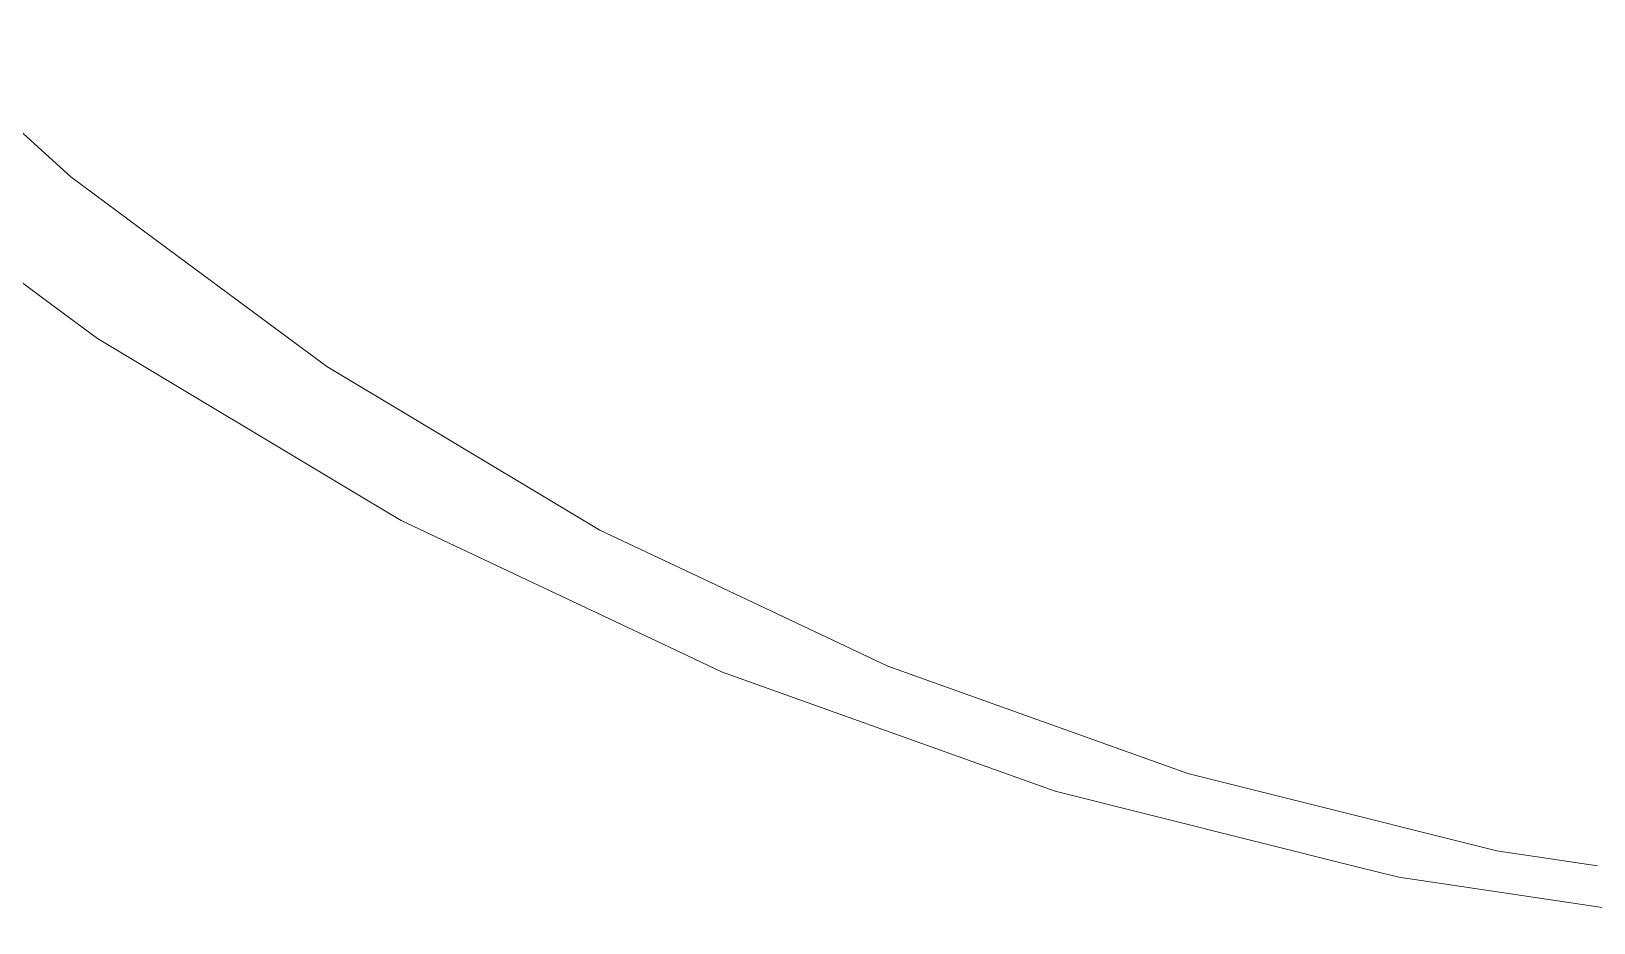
# Model space of a CAD drawing. Header units: centimetres. Extents: x -214 to 137, y -175 to 4.
# Drawn here: x -1.817 to 1.123, y -118.249 to -116.571 of the extents above; entities that cross this region are included whole.
import ezdxf

# ---------------------------------------------------------------- set-up
doc = ezdxf.new("R2010")
doc.units = ezdxf.units.CM
doc.header["$MEASUREMENT"] = 0
doc.layers.add('layer 1', color=7, linetype='Continuous')

msp = doc.modelspace()

# ---------------------------------------------------------------- linework, layer by layer
at = {"layer": 'layer 1', "color": 5, "lineweight": 9}
for points in [[(-2.04479, -116.57126), (-2.04479, -116.57126), (-1.74266, -116.84508), (-1.74266, -116.84508)], [(-2.04479, -116.57126), (-2.04479, -116.57126), (-1.74266, -116.84508), (-1.74266, -116.84508)], [(-2.04479, -116.57126), (-2.04479, -116.57126), (-1.74266, -116.84508), (-1.74266, -116.84508)], [(-2.04479, -116.57126), (-2.04479, -116.57126), (-1.74266, -116.84508), (-1.74266, -116.84508)], [(-2.04479, -116.57126), (-2.04479, -116.57126), (-1.74266, -116.84508), (-1.74266, -116.84508)], [(-2.04479, -116.57126), (-2.04479, -116.57126), (-1.74266, -116.84508), (-1.74266, -116.84508)], [(-2.04479, -116.57126), (-2.04479, -116.57126), (-1.74266, -116.84508), (-1.74266, -116.84508)], [(-2.04479, -116.57126), (-2.04479, -116.57126), (-1.74266, -116.84508), (-1.74266, -116.84508)], [(-2.04479, -116.57126), (-2.04479, -116.57126), (-1.74266, -116.84508), (-1.74266, -116.84508)], [(-2.04479, -116.57126), (-2.04479, -116.57126), (-1.74266, -116.84508), (-1.74266, -116.84508)], [(-2.04479, -116.57126), (-2.04479, -116.57126), (-1.74266, -116.84508), (-1.74266, -116.84508)], [(-2.04479, -116.57126), (-2.04479, -116.57126), (-1.74266, -116.84508), (-1.74266, -116.84508)], [(-2.04479, -116.57126), (-2.04479, -116.57126), (-1.74266, -116.84508), (-1.74266, -116.84508)], [(-2.04479, -116.57126), (-2.04479, -116.57126), (-1.74266, -116.84508), (-1.74266, -116.84508)], [(-2.04479, -116.57126), (-2.04479, -116.57126), (-1.74266, -116.84508), (-1.74266, -116.84508)], [(-2.04479, -116.57126), (-2.04479, -116.57126), (-1.74266, -116.84508), (-1.74266, -116.84508)], [(-2.04479, -116.57126), (-2.04479, -116.57126), (-1.74266, -116.84508), (-1.74266, -116.84508)], [(-2.04479, -116.57126), (-2.04479, -116.57126), (-1.74266, -116.84508), (-1.74266, -116.84508)], [(-2.04479, -116.57126), (-2.04479, -116.57126), (-1.74266, -116.84508), (-1.74266, -116.84508)], [(-2.04479, -116.57126), (-2.04479, -116.57126), (-1.74266, -116.84508), (-1.74266, -116.84508)], [(-2.04479, -116.57126), (-2.04479, -116.57126), (-1.74266, -116.84508), (-1.74266, -116.84508)], [(-2.04479, -116.57126), (-2.04479, -116.57126), (-1.74266, -116.84508), (-1.74266, -116.84508)], [(-2.04479, -116.57126), (-2.04479, -116.57126), (-1.74266, -116.84508), (-1.74266, -116.84508)], [(-2.04479, -116.57126), (-2.04479, -116.57126), (-1.74266, -116.84508), (-1.74266, -116.84508)], [(-2.04479, -116.57126), (-2.04479, -116.57126), (-1.74266, -116.84508), (-1.74266, -116.84508)], [(-1.75973, -117.09975), (-1.75973, -117.09975), (-2.22813, -116.75236), (-2.22813, -116.75236)], [(-1.75973, -117.09975), (-1.75973, -117.09975), (-2.22813, -116.75236), (-2.22813, -116.75236)], [(-1.75973, -117.09975), (-1.75973, -117.09975), (-2.22813, -116.75236), (-2.22813, -116.75236)], [(-1.75973, -117.09975), (-1.75973, -117.09975), (-2.22813, -116.75236), (-2.22813, -116.75236)], [(-1.75973, -117.09975), (-1.75973, -117.09975), (-2.22813, -116.75236), (-2.22813, -116.75236)], [(-1.74266, -116.84508), (-1.74266, -116.84508), (-1.58874, -116.95924), (-1.58874, -116.95924)], [(-1.74266, -116.84508), (-1.74266, -116.84508), (-1.58874, -116.95924), (-1.58874, -116.95924)], [(-1.74266, -116.84508), (-1.74266, -116.84508), (-1.58874, -116.95924), (-1.58874, -116.95924)], [(-1.74266, -116.84508), (-1.74266, -116.84508), (-1.58874, -116.95924), (-1.58874, -116.95924)], [(-1.74266, -116.84508), (-1.74266, -116.84508), (-1.58874, -116.95924), (-1.58874, -116.95924)], [(-1.74266, -116.84508), (-1.74266, -116.84508), (-1.58874, -116.95924), (-1.58874, -116.95924)], [(-1.74266, -116.84508), (-1.74266, -116.84508), (-1.58874, -116.95924), (-1.58874, -116.95924)], [(-1.74266, -116.84508), (-1.74266, -116.84508), (-1.58874, -116.95924), (-1.58874, -116.95924)], [(-1.74266, -116.84508), (-1.74266, -116.84508), (-1.58874, -116.95924), (-1.58874, -116.95924)], [(-1.74266, -116.84508), (-1.74266, -116.84508), (-1.58874, -116.95924), (-1.58874, -116.95924)], [(-1.74266, -116.84508), (-1.74266, -116.84508), (-1.58874, -116.95924), (-1.58874, -116.95924)], [(-1.74266, -116.84508), (-1.74266, -116.84508), (-1.58874, -116.95924), (-1.58874, -116.95924)], [(-1.74266, -116.84508), (-1.74266, -116.84508), (-1.58874, -116.95924), (-1.58874, -116.95924)], [(-1.74266, -116.84508), (-1.74266, -116.84508), (-1.58874, -116.95924), (-1.58874, -116.95924)], [(-1.74266, -116.84508), (-1.74266, -116.84508), (-1.58874, -116.95924), (-1.58874, -116.95924)], [(-1.74266, -116.84508), (-1.74266, -116.84508), (-1.58874, -116.95924), (-1.58874, -116.95924)], [(-1.74266, -116.84508), (-1.74266, -116.84508), (-1.58874, -116.95924), (-1.58874, -116.95924)], [(-1.74266, -116.84508), (-1.74266, -116.84508), (-1.58874, -116.95924), (-1.58874, -116.95924)], [(-1.74266, -116.84508), (-1.74266, -116.84508), (-1.58874, -116.95924), (-1.58874, -116.95924)], [(-1.74266, -116.84508), (-1.74266, -116.84508), (-1.58874, -116.95924), (-1.58874, -116.95924)], [(-1.74266, -116.84508), (-1.74266, -116.84508), (-1.58874, -116.95924), (-1.58874, -116.95924)], [(-1.74266, -116.84508), (-1.74266, -116.84508), (-1.58874, -116.95924), (-1.58874, -116.95924)], [(-1.74266, -116.84508), (-1.74266, -116.84508), (-1.58874, -116.95924), (-1.58874, -116.95924)], [(-1.74266, -116.84508), (-1.74266, -116.84508), (-1.58874, -116.95924), (-1.58874, -116.95924)], [(-1.74266, -116.84508), (-1.74266, -116.84508), (-1.58874, -116.95924), (-1.58874, -116.95924)], [(-1.58874, -116.95924), (-1.58874, -116.95924), (-1.26123, -117.20214), (-1.26123, -117.20214)], [(-1.58874, -116.95924), (-1.58874, -116.95924), (-1.26123, -117.20214), (-1.26123, -117.20214)], [(-1.58874, -116.95924), (-1.58874, -116.95924), (-1.26123, -117.20214), (-1.26123, -117.20214)], [(-1.58874, -116.95924), (-1.58874, -116.95924), (-1.26123, -117.20214), (-1.26123, -117.20214)], [(-1.58874, -116.95924), (-1.58874, -116.95924), (-1.26123, -117.20214), (-1.26123, -117.20214)], [(-1.58874, -116.95924), (-1.58874, -116.95924), (-1.26123, -117.20214), (-1.26123, -117.20214)], [(-1.58874, -116.95924), (-1.58874, -116.95924), (-1.26123, -117.20214), (-1.26123, -117.20214)], [(-1.58874, -116.95924), (-1.58874, -116.95924), (-1.26123, -117.20214), (-1.26123, -117.20214)], [(-1.58874, -116.95924), (-1.58874, -116.95924), (-1.26123, -117.20214), (-1.26123, -117.20214)], [(-1.58874, -116.95924), (-1.58874, -116.95924), (-1.26123, -117.20214), (-1.26123, -117.20214)], [(-1.58874, -116.95924), (-1.58874, -116.95924), (-1.26123, -117.20214), (-1.26123, -117.20214)], [(-1.58874, -116.95924), (-1.58874, -116.95924), (-1.26123, -117.20214), (-1.26123, -117.20214)], [(-1.58874, -116.95924), (-1.58874, -116.95924), (-1.26123, -117.20214), (-1.26123, -117.20214)], [(-1.58874, -116.95924), (-1.58874, -116.95924), (-1.26123, -117.20214), (-1.26123, -117.20214)], [(-1.58874, -116.95924), (-1.58874, -116.95924), (-1.26123, -117.20214), (-1.26123, -117.20214)], [(-1.58874, -116.95924), (-1.58874, -116.95924), (-1.26123, -117.20214), (-1.26123, -117.20214)], [(-1.58874, -116.95924), (-1.58874, -116.95924), (-1.26123, -117.20214), (-1.26123, -117.20214)], [(-1.58874, -116.95924), (-1.58874, -116.95924), (-1.26123, -117.20214), (-1.26123, -117.20214)], [(-1.58874, -116.95924), (-1.58874, -116.95924), (-1.26123, -117.20214), (-1.26123, -117.20214)], [(-1.58874, -116.95924), (-1.58874, -116.95924), (-1.26123, -117.20214), (-1.26123, -117.20214)], [(-1.58874, -116.95924), (-1.58874, -116.95924), (-1.26123, -117.20214), (-1.26123, -117.20214)], [(-1.58874, -116.95924), (-1.58874, -116.95924), (-1.26123, -117.20214), (-1.26123, -117.20214)], [(-1.58874, -116.95924), (-1.58874, -116.95924), (-1.26123, -117.20214), (-1.26123, -117.20214)], [(-1.58874, -116.95924), (-1.58874, -116.95924), (-1.26123, -117.20214), (-1.26123, -117.20214)], [(-1.58874, -116.95924), (-1.58874, -116.95924), (-1.26123, -117.20214), (-1.26123, -117.20214)], [(-1.6927, -117.14946), (-1.6927, -117.14946), (-1.75973, -117.09975), (-1.75973, -117.09975)], [(-1.6927, -117.14946), (-1.6927, -117.14946), (-1.75973, -117.09975), (-1.75973, -117.09975)], [(-1.6927, -117.14946), (-1.6927, -117.14946), (-1.75973, -117.09975), (-1.75973, -117.09975)], [(-1.6927, -117.14946), (-1.6927, -117.14946), (-1.75973, -117.09975), (-1.75973, -117.09975)], [(-1.6927, -117.14946), (-1.6927, -117.14946), (-1.75973, -117.09975), (-1.75973, -117.09975)], [(-1.19251, -117.44927), (-1.19251, -117.44927), (-1.6927, -117.14946), (-1.6927, -117.14946)], [(-1.19251, -117.44927), (-1.19251, -117.44927), (-1.6927, -117.14946), (-1.6927, -117.14946)], [(-1.19251, -117.44927), (-1.19251, -117.44927), (-1.6927, -117.14946), (-1.6927, -117.14946)], [(-1.19251, -117.44927), (-1.19251, -117.44927), (-1.6927, -117.14946), (-1.6927, -117.14946)], [(-1.19251, -117.44927), (-1.19251, -117.44927), (-1.6927, -117.14946), (-1.6927, -117.14946)], [(-1.26123, -117.20214), (-1.26123, -117.20214), (-1.09686, -117.30066), (-1.09686, -117.30066)], [(-1.26123, -117.20214), (-1.26123, -117.20214), (-1.09686, -117.30066), (-1.09686, -117.30066)], [(-1.26123, -117.20214), (-1.26123, -117.20214), (-1.09686, -117.30066), (-1.09686, -117.30066)], [(-1.26123, -117.20214), (-1.26123, -117.20214), (-1.09686, -117.30066), (-1.09686, -117.30066)], [(-1.26123, -117.20214), (-1.26123, -117.20214), (-1.09686, -117.30066), (-1.09686, -117.30066)], [(-1.26123, -117.20214), (-1.26123, -117.20214), (-1.09686, -117.30066), (-1.09686, -117.30066)], [(-1.26123, -117.20214), (-1.26123, -117.20214), (-1.09686, -117.30066), (-1.09686, -117.30066)], [(-1.26123, -117.20214), (-1.26123, -117.20214), (-1.09686, -117.30066), (-1.09686, -117.30066)], [(-1.26123, -117.20214), (-1.26123, -117.20214), (-1.09686, -117.30066), (-1.09686, -117.30066)], [(-1.26123, -117.20214), (-1.26123, -117.20214), (-1.09686, -117.30066), (-1.09686, -117.30066)], [(-1.26123, -117.20214), (-1.26123, -117.20214), (-1.09686, -117.30066), (-1.09686, -117.30066)], [(-1.26123, -117.20214), (-1.26123, -117.20214), (-1.09686, -117.30066), (-1.09686, -117.30066)], [(-1.26123, -117.20214), (-1.26123, -117.20214), (-1.09686, -117.30066), (-1.09686, -117.30066)], [(-1.26123, -117.20214), (-1.26123, -117.20214), (-1.09686, -117.30066), (-1.09686, -117.30066)], [(-1.26123, -117.20214), (-1.26123, -117.20214), (-1.09686, -117.30066), (-1.09686, -117.30066)], [(-1.26123, -117.20214), (-1.26123, -117.20214), (-1.09686, -117.30066), (-1.09686, -117.30066)], [(-1.26123, -117.20214), (-1.26123, -117.20214), (-1.09686, -117.30066), (-1.09686, -117.30066)], [(-1.26123, -117.20214), (-1.26123, -117.20214), (-1.09686, -117.30066), (-1.09686, -117.30066)], [(-1.26123, -117.20214), (-1.26123, -117.20214), (-1.09686, -117.30066), (-1.09686, -117.30066)], [(-1.26123, -117.20214), (-1.26123, -117.20214), (-1.09686, -117.30066), (-1.09686, -117.30066)], [(-1.26123, -117.20214), (-1.26123, -117.20214), (-1.09686, -117.30066), (-1.09686, -117.30066)], [(-1.26123, -117.20214), (-1.26123, -117.20214), (-1.09686, -117.30066), (-1.09686, -117.30066)], [(-1.26123, -117.20214), (-1.26123, -117.20214), (-1.09686, -117.30066), (-1.09686, -117.30066)], [(-1.26123, -117.20214), (-1.26123, -117.20214), (-1.09686, -117.30066), (-1.09686, -117.30066)], [(-1.26123, -117.20214), (-1.26123, -117.20214), (-1.09686, -117.30066), (-1.09686, -117.30066)], [(-1.09686, -117.30066), (-1.09686, -117.30066), (-0.74712, -117.51028), (-0.74712, -117.51028)], [(-1.09686, -117.30066), (-1.09686, -117.30066), (-0.74712, -117.51028), (-0.74712, -117.51028)], [(-1.09686, -117.30066), (-1.09686, -117.30066), (-0.74712, -117.51028), (-0.74712, -117.51028)], [(-1.09686, -117.30066), (-1.09686, -117.30066), (-0.74712, -117.51028), (-0.74712, -117.51028)], [(-1.09686, -117.30066), (-1.09686, -117.30066), (-0.74712, -117.51028), (-0.74712, -117.51028)], [(-1.09686, -117.30066), (-1.09686, -117.30066), (-0.74712, -117.51028), (-0.74712, -117.51028)], [(-1.09686, -117.30066), (-1.09686, -117.30066), (-0.74712, -117.51028), (-0.74712, -117.51028)], [(-1.09686, -117.30066), (-1.09686, -117.30066), (-0.74712, -117.51028), (-0.74712, -117.51028)], [(-1.09686, -117.30066), (-1.09686, -117.30066), (-0.74712, -117.51028), (-0.74712, -117.51028)], [(-1.09686, -117.30066), (-1.09686, -117.30066), (-0.74712, -117.51028), (-0.74712, -117.51028)], [(-1.09686, -117.30066), (-1.09686, -117.30066), (-0.74712, -117.51028), (-0.74712, -117.51028)], [(-1.09686, -117.30066), (-1.09686, -117.30066), (-0.74712, -117.51028), (-0.74712, -117.51028)], [(-1.09686, -117.30066), (-1.09686, -117.30066), (-0.74712, -117.51028), (-0.74712, -117.51028)], [(-1.09686, -117.30066), (-1.09686, -117.30066), (-0.74712, -117.51028), (-0.74712, -117.51028)], [(-1.09686, -117.30066), (-1.09686, -117.30066), (-0.74712, -117.51028), (-0.74712, -117.51028)], [(-1.09686, -117.30066), (-1.09686, -117.30066), (-0.74712, -117.51028), (-0.74712, -117.51028)], [(-1.09686, -117.30066), (-1.09686, -117.30066), (-0.74712, -117.51028), (-0.74712, -117.51028)], [(-1.09686, -117.30066), (-1.09686, -117.30066), (-0.74712, -117.51028), (-0.74712, -117.51028)], [(-1.09686, -117.30066), (-1.09686, -117.30066), (-0.74712, -117.51028), (-0.74712, -117.51028)], [(-1.09686, -117.30066), (-1.09686, -117.30066), (-0.74712, -117.51028), (-0.74712, -117.51028)], [(-1.09686, -117.30066), (-1.09686, -117.30066), (-0.74712, -117.51028), (-0.74712, -117.51028)], [(-1.09686, -117.30066), (-1.09686, -117.30066), (-0.74712, -117.51028), (-0.74712, -117.51028)], [(-1.09686, -117.30066), (-1.09686, -117.30066), (-0.74712, -117.51028), (-0.74712, -117.51028)], [(-1.09686, -117.30066), (-1.09686, -117.30066), (-0.74712, -117.51028), (-0.74712, -117.51028)], [(-1.09686, -117.30066), (-1.09686, -117.30066), (-0.74712, -117.51028), (-0.74712, -117.51028)], [(-1.12093, -117.49216), (-1.12093, -117.49216), (-1.19251, -117.44927), (-1.19251, -117.44927)], [(-1.12093, -117.49216), (-1.12093, -117.49216), (-1.19251, -117.44927), (-1.19251, -117.44927)], [(-1.12093, -117.49216), (-1.12093, -117.49216), (-1.19251, -117.44927), (-1.19251, -117.44927)], [(-1.12093, -117.49216), (-1.12093, -117.49216), (-1.19251, -117.44927), (-1.19251, -117.44927)], [(-1.12093, -117.49216), (-1.12093, -117.49216), (-1.19251, -117.44927), (-1.19251, -117.44927)], [(-0.59376, -117.7415), (-0.59376, -117.7415), (-1.12093, -117.49216), (-1.12093, -117.49216)], [(-0.59376, -117.7415), (-0.59376, -117.7415), (-1.12093, -117.49216), (-1.12093, -117.49216)], [(-0.59376, -117.7415), (-0.59376, -117.7415), (-1.12093, -117.49216), (-1.12093, -117.49216)], [(-0.59376, -117.7415), (-0.59376, -117.7415), (-1.12093, -117.49216), (-1.12093, -117.49216)], [(-0.59376, -117.7415), (-0.59376, -117.7415), (-1.12093, -117.49216), (-1.12093, -117.49216)], [(-0.74712, -117.51028), (-0.74712, -117.51028), (-0.57388, -117.59221), (-0.57388, -117.59221)], [(-0.74712, -117.51028), (-0.74712, -117.51028), (-0.57388, -117.59221), (-0.57388, -117.59221)], [(-0.74712, -117.51028), (-0.74712, -117.51028), (-0.57388, -117.59221), (-0.57388, -117.59221)], [(-0.74712, -117.51028), (-0.74712, -117.51028), (-0.57388, -117.59221), (-0.57388, -117.59221)], [(-0.74712, -117.51028), (-0.74712, -117.51028), (-0.57388, -117.59221), (-0.57388, -117.59221)], [(-0.74712, -117.51028), (-0.74712, -117.51028), (-0.57388, -117.59221), (-0.57388, -117.59221)], [(-0.74712, -117.51028), (-0.74712, -117.51028), (-0.57388, -117.59221), (-0.57388, -117.59221)], [(-0.74712, -117.51028), (-0.74712, -117.51028), (-0.57388, -117.59221), (-0.57388, -117.59221)], [(-0.74712, -117.51028), (-0.74712, -117.51028), (-0.57388, -117.59221), (-0.57388, -117.59221)], [(-0.74712, -117.51028), (-0.74712, -117.51028), (-0.57388, -117.59221), (-0.57388, -117.59221)], [(-0.74712, -117.51028), (-0.74712, -117.51028), (-0.57388, -117.59221), (-0.57388, -117.59221)], [(-0.74712, -117.51028), (-0.74712, -117.51028), (-0.57388, -117.59221), (-0.57388, -117.59221)], [(-0.74712, -117.51028), (-0.74712, -117.51028), (-0.57388, -117.59221), (-0.57388, -117.59221)], [(-0.74712, -117.51028), (-0.74712, -117.51028), (-0.57388, -117.59221), (-0.57388, -117.59221)], [(-0.74712, -117.51028), (-0.74712, -117.51028), (-0.57388, -117.59221), (-0.57388, -117.59221)], [(-0.74712, -117.51028), (-0.74712, -117.51028), (-0.57388, -117.59221), (-0.57388, -117.59221)], [(-0.74712, -117.51028), (-0.74712, -117.51028), (-0.57388, -117.59221), (-0.57388, -117.59221)], [(-0.74712, -117.51028), (-0.74712, -117.51028), (-0.57388, -117.59221), (-0.57388, -117.59221)], [(-0.74712, -117.51028), (-0.74712, -117.51028), (-0.57388, -117.59221), (-0.57388, -117.59221)], [(-0.74712, -117.51028), (-0.74712, -117.51028), (-0.57388, -117.59221), (-0.57388, -117.59221)], [(-0.74712, -117.51028), (-0.74712, -117.51028), (-0.57388, -117.59221), (-0.57388, -117.59221)], [(-0.74712, -117.51028), (-0.74712, -117.51028), (-0.57388, -117.59221), (-0.57388, -117.59221)], [(-0.74712, -117.51028), (-0.74712, -117.51028), (-0.57388, -117.59221), (-0.57388, -117.59221)], [(-0.74712, -117.51028), (-0.74712, -117.51028), (-0.57388, -117.59221), (-0.57388, -117.59221)], [(-0.74712, -117.51028), (-0.74712, -117.51028), (-0.57388, -117.59221), (-0.57388, -117.59221)], [(-0.57388, -117.59221), (-0.57388, -117.59221), (-0.20529, -117.76655), (-0.20529, -117.76655)], [(-0.57388, -117.59221), (-0.57388, -117.59221), (-0.20529, -117.76655), (-0.20529, -117.76655)], [(-0.57388, -117.59221), (-0.57388, -117.59221), (-0.20529, -117.76655), (-0.20529, -117.76655)], [(-0.57388, -117.59221), (-0.57388, -117.59221), (-0.20529, -117.76655), (-0.20529, -117.76655)], [(-0.57388, -117.59221), (-0.57388, -117.59221), (-0.20529, -117.76655), (-0.20529, -117.76655)], [(-0.57388, -117.59221), (-0.57388, -117.59221), (-0.20529, -117.76655), (-0.20529, -117.76655)], [(-0.57388, -117.59221), (-0.57388, -117.59221), (-0.20529, -117.76655), (-0.20529, -117.76655)], [(-0.57388, -117.59221), (-0.57388, -117.59221), (-0.20529, -117.76655), (-0.20529, -117.76655)], [(-0.57388, -117.59221), (-0.57388, -117.59221), (-0.20529, -117.76655), (-0.20529, -117.76655)], [(-0.57388, -117.59221), (-0.57388, -117.59221), (-0.20529, -117.76655), (-0.20529, -117.76655)], [(-0.57388, -117.59221), (-0.57388, -117.59221), (-0.20529, -117.76655), (-0.20529, -117.76655)], [(-0.57388, -117.59221), (-0.57388, -117.59221), (-0.20529, -117.76655), (-0.20529, -117.76655)], [(-0.57388, -117.59221), (-0.57388, -117.59221), (-0.20529, -117.76655), (-0.20529, -117.76655)], [(-0.57388, -117.59221), (-0.57388, -117.59221), (-0.20529, -117.76655), (-0.20529, -117.76655)], [(-0.57388, -117.59221), (-0.57388, -117.59221), (-0.20529, -117.76655), (-0.20529, -117.76655)], [(-0.57388, -117.59221), (-0.57388, -117.59221), (-0.20529, -117.76655), (-0.20529, -117.76655)], [(-0.57388, -117.59221), (-0.57388, -117.59221), (-0.20529, -117.76655), (-0.20529, -117.76655)], [(-0.57388, -117.59221), (-0.57388, -117.59221), (-0.20529, -117.76655), (-0.20529, -117.76655)], [(-0.57388, -117.59221), (-0.57388, -117.59221), (-0.20529, -117.76655), (-0.20529, -117.76655)], [(-0.57388, -117.59221), (-0.57388, -117.59221), (-0.20529, -117.76655), (-0.20529, -117.76655)], [(-0.57388, -117.59221), (-0.57388, -117.59221), (-0.20529, -117.76655), (-0.20529, -117.76655)], [(-0.57388, -117.59221), (-0.57388, -117.59221), (-0.20529, -117.76655), (-0.20529, -117.76655)], [(-0.57388, -117.59221), (-0.57388, -117.59221), (-0.20529, -117.76655), (-0.20529, -117.76655)], [(-0.57388, -117.59221), (-0.57388, -117.59221), (-0.20529, -117.76655), (-0.20529, -117.76655)], [(-0.57388, -117.59221), (-0.57388, -117.59221), (-0.20529, -117.76655), (-0.20529, -117.76655)], [(-0.51832, -117.77717), (-0.51832, -117.77717), (-0.59376, -117.7415), (-0.59376, -117.7415)], [(-0.51832, -117.77717), (-0.51832, -117.77717), (-0.59376, -117.7415), (-0.59376, -117.7415)], [(-0.51832, -117.77717), (-0.51832, -117.77717), (-0.59376, -117.7415), (-0.59376, -117.7415)], [(-0.51832, -117.77717), (-0.51832, -117.77717), (-0.59376, -117.7415), (-0.59376, -117.7415)], [(-0.51832, -117.77717), (-0.51832, -117.77717), (-0.59376, -117.7415), (-0.59376, -117.7415)], [(0.03075, -117.97364), (0.03075, -117.97364), (-0.51832, -117.77717), (-0.51832, -117.77717)], [(0.03075, -117.97364), (0.03075, -117.97364), (-0.51832, -117.77717), (-0.51832, -117.77717)], [(0.03075, -117.97364), (0.03075, -117.97364), (-0.51832, -117.77717), (-0.51832, -117.77717)], [(0.03075, -117.97364), (0.03075, -117.97364), (-0.51832, -117.77717), (-0.51832, -117.77717)], [(0.03075, -117.97364), (0.03075, -117.97364), (-0.51832, -117.77717), (-0.51832, -117.77717)], [(-0.20529, -117.76655), (-0.20529, -117.76655), (-0.02485, -117.83111), (-0.02485, -117.83111)], [(-0.20529, -117.76655), (-0.20529, -117.76655), (-0.02485, -117.83111), (-0.02485, -117.83111)], [(-0.20529, -117.76655), (-0.20529, -117.76655), (-0.02485, -117.83111), (-0.02485, -117.83111)], [(-0.20529, -117.76655), (-0.20529, -117.76655), (-0.02485, -117.83111), (-0.02485, -117.83111)], [(-0.20529, -117.76655), (-0.20529, -117.76655), (-0.02485, -117.83111), (-0.02485, -117.83111)], [(-0.20529, -117.76655), (-0.20529, -117.76655), (-0.02485, -117.83111), (-0.02485, -117.83111)], [(-0.20529, -117.76655), (-0.20529, -117.76655), (-0.02485, -117.83111), (-0.02485, -117.83111)], [(-0.20529, -117.76655), (-0.20529, -117.76655), (-0.02485, -117.83111), (-0.02485, -117.83111)], [(-0.20529, -117.76655), (-0.20529, -117.76655), (-0.02485, -117.83111), (-0.02485, -117.83111)], [(-0.20529, -117.76655), (-0.20529, -117.76655), (-0.02485, -117.83111), (-0.02485, -117.83111)], [(-0.20529, -117.76655), (-0.20529, -117.76655), (-0.02485, -117.83111), (-0.02485, -117.83111)], [(-0.20529, -117.76655), (-0.20529, -117.76655), (-0.02485, -117.83111), (-0.02485, -117.83111)], [(-0.20529, -117.76655), (-0.20529, -117.76655), (-0.02485, -117.83111), (-0.02485, -117.83111)], [(-0.20529, -117.76655), (-0.20529, -117.76655), (-0.02485, -117.83111), (-0.02485, -117.83111)], [(-0.20529, -117.76655), (-0.20529, -117.76655), (-0.02485, -117.83111), (-0.02485, -117.83111)], [(-0.20529, -117.76655), (-0.20529, -117.76655), (-0.02485, -117.83111), (-0.02485, -117.83111)], [(-0.20529, -117.76655), (-0.20529, -117.76655), (-0.02485, -117.83111), (-0.02485, -117.83111)], [(-0.20529, -117.76655), (-0.20529, -117.76655), (-0.02485, -117.83111), (-0.02485, -117.83111)], [(-0.20529, -117.76655), (-0.20529, -117.76655), (-0.02485, -117.83111), (-0.02485, -117.83111)], [(-0.20529, -117.76655), (-0.20529, -117.76655), (-0.02485, -117.83111), (-0.02485, -117.83111)], [(-0.20529, -117.76655), (-0.20529, -117.76655), (-0.02485, -117.83111), (-0.02485, -117.83111)], [(-0.20529, -117.76655), (-0.20529, -117.76655), (-0.02485, -117.83111), (-0.02485, -117.83111)], [(-0.20529, -117.76655), (-0.20529, -117.76655), (-0.02485, -117.83111), (-0.02485, -117.83111)], [(-0.20529, -117.76655), (-0.20529, -117.76655), (-0.02485, -117.83111), (-0.02485, -117.83111)], [(-0.20529, -117.76655), (-0.20529, -117.76655), (-0.02485, -117.83111), (-0.02485, -117.83111)], [(-0.02485, -117.83111), (-0.02485, -117.83111), (0.35906, -117.96848), (0.35906, -117.96848)], [(-0.02485, -117.83111), (-0.02485, -117.83111), (0.35906, -117.96848), (0.35906, -117.96848)], [(-0.02485, -117.83111), (-0.02485, -117.83111), (0.35906, -117.96848), (0.35906, -117.96848)], [(-0.02485, -117.83111), (-0.02485, -117.83111), (0.35906, -117.96848), (0.35906, -117.96848)], [(-0.02485, -117.83111), (-0.02485, -117.83111), (0.35906, -117.96848), (0.35906, -117.96848)], [(-0.02485, -117.83111), (-0.02485, -117.83111), (0.35906, -117.96848), (0.35906, -117.96848)], [(-0.02485, -117.83111), (-0.02485, -117.83111), (0.35906, -117.96848), (0.35906, -117.96848)], [(-0.02485, -117.83111), (-0.02485, -117.83111), (0.35906, -117.96848), (0.35906, -117.96848)], [(-0.02485, -117.83111), (-0.02485, -117.83111), (0.35906, -117.96848), (0.35906, -117.96848)], [(-0.02485, -117.83111), (-0.02485, -117.83111), (0.35906, -117.96848), (0.35906, -117.96848)], [(-0.02485, -117.83111), (-0.02485, -117.83111), (0.35906, -117.96848), (0.35906, -117.96848)], [(-0.02485, -117.83111), (-0.02485, -117.83111), (0.35906, -117.96848), (0.35906, -117.96848)], [(-0.02485, -117.83111), (-0.02485, -117.83111), (0.35906, -117.96848), (0.35906, -117.96848)], [(-0.02485, -117.83111), (-0.02485, -117.83111), (0.35906, -117.96848), (0.35906, -117.96848)], [(-0.02485, -117.83111), (-0.02485, -117.83111), (0.35906, -117.96848), (0.35906, -117.96848)], [(-0.02485, -117.83111), (-0.02485, -117.83111), (0.35906, -117.96848), (0.35906, -117.96848)], [(-0.02485, -117.83111), (-0.02485, -117.83111), (0.35906, -117.96848), (0.35906, -117.96848)], [(-0.02485, -117.83111), (-0.02485, -117.83111), (0.35906, -117.96848), (0.35906, -117.96848)], [(-0.02485, -117.83111), (-0.02485, -117.83111), (0.35906, -117.96848), (0.35906, -117.96848)], [(-0.02485, -117.83111), (-0.02485, -117.83111), (0.35906, -117.96848), (0.35906, -117.96848)], [(-0.02485, -117.83111), (-0.02485, -117.83111), (0.35906, -117.96848), (0.35906, -117.96848)], [(-0.02485, -117.83111), (-0.02485, -117.83111), (0.35906, -117.96848), (0.35906, -117.96848)], [(-0.02485, -117.83111), (-0.02485, -117.83111), (0.35906, -117.96848), (0.35906, -117.96848)], [(-0.02485, -117.83111), (-0.02485, -117.83111), (0.35906, -117.96848), (0.35906, -117.96848)], [(-0.02485, -117.83111), (-0.02485, -117.83111), (0.35906, -117.96848), (0.35906, -117.96848)], [(0.10932, -118.00175), (0.10932, -118.00175), (0.03075, -117.97364), (0.03075, -117.97364)], [(0.10932, -118.00175), (0.10932, -118.00175), (0.03075, -117.97364), (0.03075, -117.97364)], [(0.10932, -118.00175), (0.10932, -118.00175), (0.03075, -117.97364), (0.03075, -117.97364)], [(0.10932, -118.00175), (0.10932, -118.00175), (0.03075, -117.97364), (0.03075, -117.97364)], [(0.10932, -118.00175), (0.10932, -118.00175), (0.03075, -117.97364), (0.03075, -117.97364)], [(0.35906, -117.96848), (0.35906, -117.96848), (0.54496, -118.01504), (0.54496, -118.01504)], [(0.35906, -117.96848), (0.35906, -117.96848), (0.54496, -118.01504), (0.54496, -118.01504)], [(0.35906, -117.96848), (0.35906, -117.96848), (0.54496, -118.01504), (0.54496, -118.01504)], [(0.35906, -117.96848), (0.35906, -117.96848), (0.54496, -118.01504), (0.54496, -118.01504)], [(0.35906, -117.96848), (0.35906, -117.96848), (0.54496, -118.01504), (0.54496, -118.01504)], [(0.35906, -117.96848), (0.35906, -117.96848), (0.54496, -118.01504), (0.54496, -118.01504)], [(0.35906, -117.96848), (0.35906, -117.96848), (0.54496, -118.01504), (0.54496, -118.01504)], [(0.35906, -117.96848), (0.35906, -117.96848), (0.54496, -118.01504), (0.54496, -118.01504)], [(0.35906, -117.96848), (0.35906, -117.96848), (0.54496, -118.01504), (0.54496, -118.01504)], [(0.35906, -117.96848), (0.35906, -117.96848), (0.54496, -118.01504), (0.54496, -118.01504)], [(0.35906, -117.96848), (0.35906, -117.96848), (0.54496, -118.01504), (0.54496, -118.01504)], [(0.35906, -117.96848), (0.35906, -117.96848), (0.54496, -118.01504), (0.54496, -118.01504)], [(0.35906, -117.96848), (0.35906, -117.96848), (0.54496, -118.01504), (0.54496, -118.01504)], [(0.35906, -117.96848), (0.35906, -117.96848), (0.54496, -118.01504), (0.54496, -118.01504)], [(0.35906, -117.96848), (0.35906, -117.96848), (0.54496, -118.01504), (0.54496, -118.01504)], [(0.35906, -117.96848), (0.35906, -117.96848), (0.54496, -118.01504), (0.54496, -118.01504)], [(0.35906, -117.96848), (0.35906, -117.96848), (0.54496, -118.01504), (0.54496, -118.01504)], [(0.35906, -117.96848), (0.35906, -117.96848), (0.54496, -118.01504), (0.54496, -118.01504)], [(0.35906, -117.96848), (0.35906, -117.96848), (0.54496, -118.01504), (0.54496, -118.01504)], [(0.35906, -117.96848), (0.35906, -117.96848), (0.54496, -118.01504), (0.54496, -118.01504)], [(0.35906, -117.96848), (0.35906, -117.96848), (0.54496, -118.01504), (0.54496, -118.01504)], [(0.35906, -117.96848), (0.35906, -117.96848), (0.54496, -118.01504), (0.54496, -118.01504)], [(0.35906, -117.96848), (0.35906, -117.96848), (0.54496, -118.01504), (0.54496, -118.01504)], [(0.35906, -117.96848), (0.35906, -117.96848), (0.54496, -118.01504), (0.54496, -118.01504)], [(0.35906, -117.96848), (0.35906, -117.96848), (0.54496, -118.01504), (0.54496, -118.01504)], [(0.67501, -118.14345), (0.67501, -118.14345), (0.10932, -118.00175), (0.10932, -118.00175)], [(0.67501, -118.14345), (0.67501, -118.14345), (0.10932, -118.00175), (0.10932, -118.00175)], [(0.67501, -118.14345), (0.67501, -118.14345), (0.10932, -118.00175), (0.10932, -118.00175)], [(0.67501, -118.14345), (0.67501, -118.14345), (0.10932, -118.00175), (0.10932, -118.00175)], [(0.67501, -118.14345), (0.67501, -118.14345), (0.10932, -118.00175), (0.10932, -118.00175)], [(0.54496, -118.01504), (0.54496, -118.01504), (0.94049, -118.11412), (0.94049, -118.11412)], [(0.54496, -118.01504), (0.54496, -118.01504), (0.94049, -118.11412), (0.94049, -118.11412)], [(0.54496, -118.01504), (0.54496, -118.01504), (0.94049, -118.11412), (0.94049, -118.11412)], [(0.54496, -118.01504), (0.54496, -118.01504), (0.94049, -118.11412), (0.94049, -118.11412)], [(0.54496, -118.01504), (0.54496, -118.01504), (0.94049, -118.11412), (0.94049, -118.11412)], [(0.54496, -118.01504), (0.54496, -118.01504), (0.94049, -118.11412), (0.94049, -118.11412)], [(0.54496, -118.01504), (0.54496, -118.01504), (0.94049, -118.11412), (0.94049, -118.11412)], [(0.54496, -118.01504), (0.54496, -118.01504), (0.94049, -118.11412), (0.94049, -118.11412)], [(0.54496, -118.01504), (0.54496, -118.01504), (0.94049, -118.11412), (0.94049, -118.11412)], [(0.54496, -118.01504), (0.54496, -118.01504), (0.94049, -118.11412), (0.94049, -118.11412)], [(0.54496, -118.01504), (0.54496, -118.01504), (0.94049, -118.11412), (0.94049, -118.11412)], [(0.54496, -118.01504), (0.54496, -118.01504), (0.94049, -118.11412), (0.94049, -118.11412)], [(0.54496, -118.01504), (0.54496, -118.01504), (0.94049, -118.11412), (0.94049, -118.11412)], [(0.54496, -118.01504), (0.54496, -118.01504), (0.94049, -118.11412), (0.94049, -118.11412)], [(0.54496, -118.01504), (0.54496, -118.01504), (0.94049, -118.11412), (0.94049, -118.11412)], [(0.54496, -118.01504), (0.54496, -118.01504), (0.94049, -118.11412), (0.94049, -118.11412)], [(0.54496, -118.01504), (0.54496, -118.01504), (0.94049, -118.11412), (0.94049, -118.11412)], [(0.54496, -118.01504), (0.54496, -118.01504), (0.94049, -118.11412), (0.94049, -118.11412)], [(0.54496, -118.01504), (0.54496, -118.01504), (0.94049, -118.11412), (0.94049, -118.11412)], [(0.54496, -118.01504), (0.54496, -118.01504), (0.94049, -118.11412), (0.94049, -118.11412)], [(0.54496, -118.01504), (0.54496, -118.01504), (0.94049, -118.11412), (0.94049, -118.11412)], [(0.54496, -118.01504), (0.54496, -118.01504), (0.94049, -118.11412), (0.94049, -118.11412)], [(0.54496, -118.01504), (0.54496, -118.01504), (0.94049, -118.11412), (0.94049, -118.11412)], [(0.54496, -118.01504), (0.54496, -118.01504), (0.94049, -118.11412), (0.94049, -118.11412)], [(0.54496, -118.01504), (0.54496, -118.01504), (0.94049, -118.11412), (0.94049, -118.11412)], [(0.94049, -118.11412), (0.94049, -118.11412), (1.13005, -118.14224), (1.13005, -118.14224)], [(0.94049, -118.11412), (0.94049, -118.11412), (1.13005, -118.14224), (1.13005, -118.14224)], [(0.94049, -118.11412), (0.94049, -118.11412), (1.13005, -118.14224), (1.13005, -118.14224)], [(0.94049, -118.11412), (0.94049, -118.11412), (1.13005, -118.14224), (1.13005, -118.14224)], [(0.94049, -118.11412), (0.94049, -118.11412), (1.13005, -118.14224), (1.13005, -118.14224)], [(0.94049, -118.11412), (0.94049, -118.11412), (1.13005, -118.14224), (1.13005, -118.14224)], [(0.94049, -118.11412), (0.94049, -118.11412), (1.13005, -118.14224), (1.13005, -118.14224)], [(0.94049, -118.11412), (0.94049, -118.11412), (1.13005, -118.14224), (1.13005, -118.14224)], [(0.94049, -118.11412), (0.94049, -118.11412), (1.13005, -118.14224), (1.13005, -118.14224)], [(0.94049, -118.11412), (0.94049, -118.11412), (1.13005, -118.14224), (1.13005, -118.14224)], [(0.94049, -118.11412), (0.94049, -118.11412), (1.13005, -118.14224), (1.13005, -118.14224)], [(0.94049, -118.11412), (0.94049, -118.11412), (1.13005, -118.14224), (1.13005, -118.14224)], [(0.94049, -118.11412), (0.94049, -118.11412), (1.13005, -118.14224), (1.13005, -118.14224)], [(0.94049, -118.11412), (0.94049, -118.11412), (1.13005, -118.14224), (1.13005, -118.14224)], [(0.94049, -118.11412), (0.94049, -118.11412), (1.13005, -118.14224), (1.13005, -118.14224)], [(0.94049, -118.11412), (0.94049, -118.11412), (1.13005, -118.14224), (1.13005, -118.14224)], [(0.94049, -118.11412), (0.94049, -118.11412), (1.13005, -118.14224), (1.13005, -118.14224)], [(0.94049, -118.11412), (0.94049, -118.11412), (1.13005, -118.14224), (1.13005, -118.14224)], [(0.94049, -118.11412), (0.94049, -118.11412), (1.13005, -118.14224), (1.13005, -118.14224)], [(0.94049, -118.11412), (0.94049, -118.11412), (1.13005, -118.14224), (1.13005, -118.14224)], [(0.94049, -118.11412), (0.94049, -118.11412), (1.13005, -118.14224), (1.13005, -118.14224)], [(0.94049, -118.11412), (0.94049, -118.11412), (1.13005, -118.14224), (1.13005, -118.14224)], [(0.94049, -118.11412), (0.94049, -118.11412), (1.13005, -118.14224), (1.13005, -118.14224)], [(0.94049, -118.11412), (0.94049, -118.11412), (1.13005, -118.14224), (1.13005, -118.14224)], [(0.94049, -118.11412), (0.94049, -118.11412), (1.13005, -118.14224), (1.13005, -118.14224)], [(0.75596, -118.16372), (0.75596, -118.16372), (0.67501, -118.14345), (0.67501, -118.14345)], [(0.75596, -118.16372), (0.75596, -118.16372), (0.67501, -118.14345), (0.67501, -118.14345)], [(0.75596, -118.16372), (0.75596, -118.16372), (0.67501, -118.14345), (0.67501, -118.14345)], [(0.75596, -118.16372), (0.75596, -118.16372), (0.67501, -118.14345), (0.67501, -118.14345)], [(0.75596, -118.16372), (0.75596, -118.16372), (0.67501, -118.14345), (0.67501, -118.14345)], [(1.33281, -118.24929), (1.33281, -118.24929), (0.75596, -118.16372), (0.75596, -118.16372)], [(1.33281, -118.24929), (1.33281, -118.24929), (0.75596, -118.16372), (0.75596, -118.16372)], [(1.33281, -118.24929), (1.33281, -118.24929), (0.75596, -118.16372), (0.75596, -118.16372)], [(1.33281, -118.24929), (1.33281, -118.24929), (0.75596, -118.16372), (0.75596, -118.16372)], [(1.33281, -118.24929), (1.33281, -118.24929), (0.75596, -118.16372), (0.75596, -118.16372)]]:
    msp.add_open_spline(points, degree=3, dxfattribs=at)

doc.saveas('drawing.dxf')
